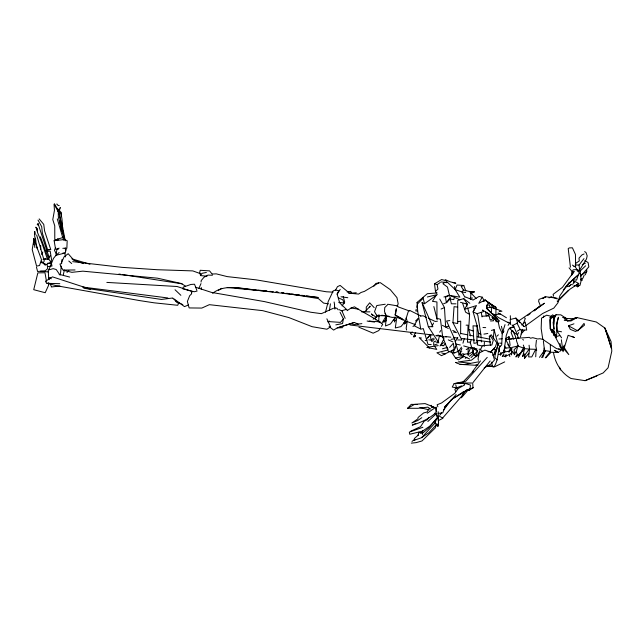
<?xml version="1.0" encoding="UTF-8"?>
<svg xmlns="http://www.w3.org/2000/svg" width="644" height="644" viewBox="0 0 644 644"><rect width="100%" height="100%" fill="white"/><g stroke="black" fill="none" stroke-linecap="round" stroke-linejoin="round"><path stroke-width="0.97" d="M524.562 354.651L524.562 358.289L528.853 353.226M553.88 316.011L552.681 314.819L550.113 317.371L550.322 328.867L551.964 332.135M561.584 337.842L557.004 330.919L557.004 322.483L558.429 317.242L556.505 325.301L557.004 330.919L556.295 337.657L553.88 331.418L553.607 319.303L556.118 314.731L560.835 314.844L567.155 319.005L562.792 317.371L566.124 318.498L573.232 318.683L576.903 317.597L596.304 321.992L604.893 328.038L611.035 341.513L611.8 351.117L608.081 367.796L603.178 372.94L585.074 380.668L571.011 378.495C561.479 373.077 555.426 363.731 553.558 352.968M457.699 307.108L457.675 323.538L452.933 322.668L454.06 306.681L457.699 307.108L457.739 300.458L463.688 298.639L469.822 303.276M334.558 304.387L334.534 307.848L336.957 308.291L338.197 309.853M460.621 334.003L460.718 321.131L457.989 321.726M59.642 213.55L59.675 209.662L58.483 209.735L60.649 220.908M505.403 355.037L505.387 356.945L506.57 355.391M495.896 314.997L495.985 307.405L485.093 299.999L478.742 303.348L482.251 297.166L479.064 296.441L473.066 300.056L465.395 296.94M436.326 411.621L436.407 407.105M478.573 336.989L478.645 333.19L476.874 325.51M191.662 292.98L191.703 291.193L191.542 293.897L189.682 295.693L187.38 301.464L189.119 307.937L201.805 308.074L209.348 304.676L262.704 310.658L288.89 317.572L312.082 326.685L326.911 329.229L330.541 326.886L326.878 318.828M477.196 326.057L476.834 342.849L473.96 343.324L473.018 325.808L477.196 326.057L473.107 311.881L475.304 307.333M508.913 339.694L508.985 336.764L506.353 338.269M551.61 329.326L551.562 331.185L551.554 329.229L554.975 332.771M33.456 244.607L33.689 238.578L34.84 247.489M378.728 321.71L378.986 314.852L378.994 316.663M553.389 334.059L553.502 331.113M460.766 351.721L460.629 355.134L463.149 353.54M467.987 354.747L468.22 348.992M468.244 355.48L468.325 353.588L470.74 347.325M505.025 324.624L502.231 333.495L501.724 344.846L498.971 348.09L499.543 351.68M484.175 346.536L484.401 342.246M57.727 240.639L57.839 238.674M417.964 435.586L418.882 432.309L422.271 433.42L428.807 428.027L436.407 418.584L435.215 422.842L437.912 426.336L438.057 423.792M535.719 356.784L536.13 349.362M470.514 335.951L468.687 329.487L469.597 314.441L467.616 307.969M48.694 282.603L48.509 285.477L45.217 292.722L33.73 289.695L37.851 272.863L44.983 272.734L46.457 281.195M48.888 279.721L49.016 277.806M516.56 339.364L516.464 340.724L518.557 346.665M385.048 313.282L386.32 315.866L385.514 325.993L390.506 323.932L395.376 317.202L392.341 317.428L386.263 316.107L384.532 311.543L384.734 307.566L387.463 304.862M430.828 334.687L430.57 337.561L431.85 341.626L434.37 338.929M201.081 282.064L201.218 280.559L203.898 277.355L208.004 275.085L212.415 275.262M553.808 324.326L554.138 320.744M455.437 346.343L455.252 348.283L452.603 353.315L454.342 352.461M444.368 407.072L452.933 398.572L470.096 388.71L470.434 385.096L465.435 383.438L464.123 384.709M493.304 338.229L494.125 329.672L491.38 330.42M470.539 299.299L471.006 291.901L469.428 291.434L476.117 298.422M60.48 273.603L61.277 266.117M61.574 263.307L61.969 259.564M536.428 340.257L535.8 345.941L536.702 350.344M494.367 366.364C498.247 360.028 497.731 352.558 499.905 345.611M529.537 349.104L528.619 356.889L531.759 356.945L535.719 349.322L529.537 349.104L529.07 345.208M385.732 320.776L386.32 315.866L381.739 315.23M395.69 313.757L396.318 308.726L395.078 314.908L403.12 320.084M525.005 354.731L524.562 358.289L524.562 354.433M66.3 249.099L65.189 252.963L56.084 255.274L56.905 249.228L59.127 248.133M503.745 353.057L506.273 335.476L508.486 329.148L513.928 326.701L510.201 327.716M477.268 344.685L477.768 341.296M422.697 430.594L422.456 434.45M329.43 310.328L330.42 303.823M553.607 335.411L554.114 332.111L550.322 328.867L549.936 319.786L554.098 315.657M523.371 323.86L525.303 318.345L524.594 317.983M34.019 239.101L32.2 249.558L36.587 266.125L39.566 265.497L41.474 259.58L33.689 238.578M437.912 426.336L438.556 422.665L438.17 411.709M563.709 347.993L564.208 345.2M543.383 340.982L544.212 348.122L543.166 353.894L544.413 350.529L539.463 357.356M572.009 336.329L574.416 337.528L568.121 335.323L563.049 351.721L561.359 339.791M438.121 341.988L439.425 335.532M394.386 321.992L395.376 317.202M63.345 274.682L64.336 270.069M524.562 348.646L529.207 349.064L526.027 353.476L522.727 356.357L524.562 348.646L523.314 345.055M45.048 265.207L50.924 262.1L51.536 259.516L50.192 251.104L46.489 251.53M470.281 343.308L471.126 339.831M476.294 355.488L477.566 350.256M418.882 432.309L418.181 435.151L414.47 438.427L413.907 440.407L421.587 437.687L435.215 422.842M416.249 309.16L415.799 310.947L417.674 311.004L420.749 329.197L423.293 328.585L427.994 344.411L431.206 344.572M416.7 307.373L417.602 303.799L422.609 298.8L422.931 297.56L424.557 303.702L437.284 294.574L427.366 296.989M325.494 312.179L328.215 301.505L333.198 290.895L335.468 290.017L338.8 290.758L337.086 294.034M520.416 337.021L522.493 329.301L521.262 332.022M404.4 324.133L408.336 311.302M543.335 317.572L543.818 315.866M435.972 295.709L432.462 301.344L436.938 301.964L436.97 318.377L440.448 319.271L442.653 336.812L448.168 351.028L451.903 352.574L455.445 357.951L458.407 359.891L463.092 356.969L463.881 354.248M554.194 318.933L553.115 322.58L553.526 324.343M554.734 317.106L555.281 315.278L554.685 317.13M462.947 343.188L464.276 338.744M500.356 355.351L500.919 353.5M443.941 296.989L449.335 295.33L454.471 297.295L453.754 299.621L450.1 299.049L446.421 302.68L443.627 303.743M471.038 357.605L477.421 351.342L474.242 348.122L472.414 353.975L469.363 356.414M551.546 332.119L552.359 329.535M558.131 301.368L559.958 295.685L569.36 282.161M578.706 273.636L576.573 280.108L572.548 279.907L566.712 285.686M494.206 353.323L495.18 350.497L495.373 353.306M59.675 209.252L60.335 207.545L59.9 208.157M542.707 357.46L545.074 351.342L544.212 348.122M48.936 269.731L53.476 258.381L56.656 254.565M455.058 347.494L455.727 345.836M512.02 330.485L511.151 332.642L513.799 339.493M511.875 353.411L511.272 354.908L511.908 347.422L517.776 346.013L523.403 347.993L520.73 352.775L517.929 355.931L516.295 351.809L517.776 346.013L514.025 349.877M383.848 322.596L384.532 320.921M434.402 423.003L436.664 424.396L435.143 428.099L421.989 440.939L416.137 442.637L411.323 443.136M450.293 297.319L446.421 302.68L445.447 297.238L449.335 295.33L459.84 297.174L455.147 289.567L457.023 285.034L463.785 285.453L465.797 290.967M584.229 275.101L582.941 278.176L580.51 279.641M512.592 351.6L514.54 354.675L515.731 351.93M198.827 288.56L200.992 283.602M375.814 317.83L376.99 315.133M55.658 247.521L54.458 250.242L56.334 254.066M585.235 274.843L586.74 271.454L586.7 269.385M50.924 262.1L48.686 259.017L50.248 255.531M61.454 262.696L64.062 256.867L68.175 253.704L72.901 259.113M397.042 306.359L398.177 303.831L396.962 297.633L390.256 289.623L380.322 282.668L375.83 283.432L373.874 286.21M445.109 343.357L444.352 345.031L442.589 345.756M460.581 354.216L458.882 355.013L460.42 351.696M431.947 326.524L433.557 323.047M461.185 350.054L461.933 348.42M41.602 254.428L42.786 251.965M43.567 262.309L44.267 260.892L36.644 235.004M444.014 338.567L440.81 344.959L443.66 345.788M572.983 284.06L574.303 281.436M575.277 285.429L577.563 286.797L578.441 285.051M477.341 355.842L482.453 345.691L491.887 345.007L493.272 340.274L490.181 335.854L489.271 336.128L490.398 345.281M509.171 351.036L510.95 347.567L506.071 348.074M520.73 352.775L516.013 356.84L517.285 354.385M415.654 332.425L413.545 336.49L415.163 335.645M522.727 356.357L524.103 353.709M428.703 417.312L427.471 419.671L424.171 421.192L420.54 426.682L410.953 431.094M463.688 298.639L467.407 304.161L464.743 309.233L476.488 305.578L473.107 311.881L477.043 313.684L483.572 311.607L482.598 310.006L499.655 321.195L486.397 308.13L488.2 302.616L485.093 299.999L482.775 301.577M466.409 389.878L469.114 390.417L473.308 387.422L471.247 388.743L469.726 388.372M503.769 350.674L505.065 348.267M369.72 307.075L370.195 306.19L364.89 311.777M335.596 290.074L337.448 286.677L340.113 285.413L349.531 293.229L358.619 294.075L361.075 292.457L364.44 291.386L378.616 282.901M541.628 357.629L545.074 351.342M518.702 332.594L517.414 334.864L518.412 338.293M428.944 408.827L427.004 412.047L423.623 412.941L418.157 417.433L417.803 418.93L411.886 422.987L417.835 420.46L421.788 417.658M518.227 357.581L524.353 347.39M455.171 341.859L457.747 337.609M381.932 323.055L386.32 315.866L389.04 316.268M337.359 293.962L340.217 289.349M380.346 328.062L378.769 330.589L373.15 333.19L358.893 327.192M439.699 332.183L440.721 330.549M381.401 326.379L382.689 324.334C374.156 317.508 363.731 312.887 354.506 306.826L351.069 308.009L347.116 310.649M576.726 270.11L579.616 270.126L586.515 258.888L587.183 255.845L585.992 252.52L584.631 251.595M418.479 318.474L415.026 323.843L414.575 326.017L420.339 328.81M572.291 274.28L574.134 271.446L562.462 287.329L553.051 294.397L553.599 296.176M559.684 351.761L561.23 349.459M206.966 276.228L200.509 275.576L202.047 273.314L206.346 272.468M342.093 305.932L344.709 302.092L343.18 296.409M461.498 347.148L458.745 351.085L454.092 353.162M502.231 333.495L503.986 331.048M508.084 325.349L509.839 322.902L508.036 322.169M471.158 293.414L474.37 291.885L471.006 291.901L463.422 290.033L461.99 291.982L464.896 297.222M439.836 415.195L441.599 412.812M443.354 410.429L451.573 399.304M472.261 371.958L480.472 360.898M405.189 323.618L407.258 320.857L406.187 328.263L406.589 330.002M563.21 290.122L566.06 286.33L577.95 275.141L572.548 279.907M508.937 352.276L510.12 350.714M579.616 270.126L579.069 265.014L583.971 258.622M502.248 356.43L504.011 354.192M490.148 360.97L472.68 382.93L473.002 387.986M545.315 357.847L550.443 351.439L550.33 344.548M516.013 356.84L517.865 354.635M37.207 224.684L38.06 223.677L48.944 256.859M405.285 321.509L400.914 326.613L395.311 327.949L396.809 317.339L405.004 320.438M427.053 338.454L430.12 334.888M427.777 337.73L429.62 335.596M490.181 335.854L491.163 334.711L496.766 342.785L495.26 347.188L490.197 352.671L494.584 347.784M343.582 318.78L340.451 322.386L328.512 321.573M442.871 417.763L463.656 393.935L464.276 391.673L461.378 397.791L467.303 391.013M456.129 394.506L445.012 407.032L442.766 412.86L438.017 413.424M449.633 347.398L453.384 343.196L454.101 349.402L451.444 351.656M487.242 357.364L465.773 381.224L454.117 383.623L452.265 387.044L457.151 388.026M521.093 333.995L524.393 330.332M430.844 409.093L427.705 407.153L417.859 408.304L407.62 408.28L411.226 404.352L417.159 404.496M436.89 336.232L438.153 334.888M436.664 424.396L428.767 432.816L421.579 437.598M462.972 382.069L473.332 371.121M545.862 357.766L551.071 352.252L558.203 352.461M504.059 352.091L505.25 350.835M557.672 301.561L568.459 290.235M505.081 356.06L506.353 354.739M420.516 433.026L422.432 431.11M458.882 355.013L459.607 354.297M556.118 314.731L553.945 316.888L553.309 324.978L554.226 328.883M433.356 338.181L431.287 340.209L428.775 339.807M440.021 345.949L443.515 342.552M435.489 291.418L437.944 289.051L437.171 284.656L434.499 283.835L435.489 291.418L436.431 293.117M415.525 321.01L418.286 318.369M66.96 272.428L68.876 270.609M577.241 270.979L580.147 271.019L585.629 265.811M403.756 322.821L405.277 321.348M496.975 336.152L498.392 334.816M558.243 300.168L570.157 289.043L578.747 283.521L574.867 281.396M378.487 315.262L375.283 318.217L375.838 319.988M412.232 331.885L410.461 333.52L412.104 334.614M427.849 421.506L436.487 413.553L437.332 418.423L429.725 426.191L422.536 431.142L409.729 434.257L409.343 432.108L422.858 427.278M56.084 255.274L59.151 252.504M412.973 326.548L415.211 324.6L406.292 321.219M569.079 286.491L570.6 285.187L566.72 286.838M521.712 325.011L525.238 322.008L526.703 330.074L520.416 329.937L516.947 322.966M417.674 311.004L417.095 302.398L427.35 293.696L437.236 292.948M412.007 441.462L413.464 440.246M580.55 275.713L586.74 271.454M478.098 354.916L471.424 360.173L458.303 361.92L470.096 363.24M521.503 352.01L523.234 350.666M527.798 315.463L530.165 313.628M534.109 310.577L540.413 305.699L538.617 301.376L538.98 299.42L545.718 296.779L557.084 298.204M534.126 310.907L536.492 309.136M538.07 307.961L544.381 303.227L519.064 320.664M446.783 282.7L444.899 282.289L442.959 283.738L447.475 287.079L449.649 296.353M525.56 325.832L542.683 313.483L553.808 308.122L558.195 302.471L557.173 300.99M437.171 284.656L440.222 282.507M577.563 286.797L579.6 285.373M413.907 440.407L415.308 439.417M427.214 413.239L435.521 407.435L436.238 412.385C429.484 418.64 420.983 422.472 412.265 425.145L415.766 423.422M578.747 283.521L576.179 285.3L573.949 285.767M415.42 335.918L413.778 337.021L415.332 336.023M575.535 263.468L579.286 260.957L579.004 258.115L581.967 254.903L584.092 253.953M469.291 353.95L473.139 351.407M475.441 349.877L476.979 348.863M452.933 398.572L462.303 392.534L470.096 388.71M218.356 290.436L221.705 288.335M465.242 358.338L466.916 357.315M463.092 356.969L464.034 356.39L455.445 357.951M434.499 283.835L441.647 279.512L445.761 280.687L455.147 289.567L461.99 291.982L465.66 292.553M466.224 349.587L469.613 347.575L463.68 345.917M573.232 318.683L576.903 317.597L570.89 321.01L564.265 320.342L566.124 318.498L565.15 317.395L567.718 321.284M517.172 331.201L520.175 329.438M484.191 367.933L490.672 364.182L494.479 360.012L492.41 352.638L484.843 350.119L479.241 352.984L478.057 358.805L478.403 360.366M407.62 408.28L414.639 404.311L425.096 403.595L433.758 407.048L432.06 407.314M508.72 354.772L511.948 352.952M492.724 355.158L494.914 353.95L498.536 343.051L494.954 355.689L494.97 357.919L497.329 359.932M464.437 385.056L458.278 388.421L454.777 393.347L441.583 402.959L437.155 404.754L437.864 406.823M549.026 297.898L551.562 296.554M438.532 420.54L442.911 418.286L439.184 416.024M435.481 341.054L433.815 341.892L433.613 345.216L437.228 344.033M512.608 325.494L517.728 322.926L515.916 318.072L510.145 319.545L510.652 324.592M420.516 316.067L423.116 315.793L426.57 317.412M449.053 351.914L441.486 355.681L436.922 352.783L447.129 350.191M450.736 351.077L454.101 349.402M373.093 319.174L375.146 318.168L375.388 316.687L371.419 313.918L372.586 315.463M504.695 361.888L494.922 366.645L487.669 365.84M582.289 264.62L585.388 263.138M333.512 308.226L321.372 313.668L310.706 312.227L264.41 301.585L211.53 292.408L195.736 287.264M462.303 392.534L468.438 389.821M441.076 309.031L444.473 307.566L439.747 299.066M461.539 385.869L456.226 388.091L454.833 389.419L455.686 391.592M188.539 304.95L184.482 306.616L174.234 299.049M585.074 380.668L596.843 375.951M212.625 293.334C225.078 283.4 241.645 288.923 255.982 289.881M463.785 285.453L461.209 286.491L463.422 290.033M568.636 320.913L576.903 317.597M581.178 280.559L582.45 280.06L581.258 278.699M358.306 324.182L354.337 322.467L337.263 327.885L333.624 330.082L329.076 326.572M327.901 321.895L329.631 321.243L328.223 321.42M507.907 355.222L504.799 356.325L502.843 356.06M568.443 325.759L577.765 330.903L584.036 323.393L584.535 325.099L579.785 328.987L575.567 331.475L570.294 329.366L568.443 325.759L573.949 323.827M354.337 322.467L337.263 327.885L342.729 327.659M58.371 249.131L55.553 249.043L54.136 240.703L56.004 240.148M345.152 318.369L341.867 310.698L346.271 309.41M425.209 340.587L427.044 340.072M559.676 335.596L556.505 336.49L556.295 337.657L555.603 334.735M442.484 348.79L447 347.535M448.377 326.202L445.616 326.927L444.473 307.566M61.727 263.565L59.956 264.016L61.075 266.994M427.825 347.237L438.218 345.611M197.128 291.032L194.255 291.748L182.993 288.923L183.234 287.144L190.801 284.471L194.52 284.197L196.798 290.178M46.271 250.339L50.723 249.445L44.613 231.059L43.752 224.402L39.163 218.896M335.83 324.866L342.568 323.546L343.349 318.885L340.056 312.203M505.878 339.791C513.638 337.987 521.415 338.172 529.223 337.351L530.584 338.237L532.749 337.681L537.7 338.994L539.833 338.72L543.641 339.573M510.523 339.155L512.399 338.792M502.867 352.365L509.106 351.157M478.734 361.807L464.099 364.568L460.074 364.351L455.533 362.419L457.071 362.741M491.589 319.496L490.076 319.778L489.11 315.938M488.08 351.833L489.859 351.503M43.309 259.041L45.845 258.582M498.657 354.498L502.038 353.894M573.893 266.592L575.623 266.302L575.454 254.428L572.403 247.787L569.248 247.924L568.209 248.6L570.439 267.18M483.926 334.107L487.814 333.471M347.116 291.965L350.763 291.378L351.479 293.173M385.241 304.234L376.772 305.554L374.542 311.72L376.756 315.504L386.32 315.866M56.946 208.728L57.638 208.624L60.689 219.854L64.472 239.946M463.495 354.377L467.311 353.814M449.794 320.551L446.598 321.002L454.519 338.841L458.568 353.113L460.299 354.715L469.621 358.998M451.058 339.324L454.519 338.841M172.769 297.995L161.37 299.436L87.125 288.464M499.213 311.551L501.909 311.221L491.38 307.099L486.397 308.13L497.611 319.223M361.872 323.634L350.078 325.003L423.865 333.93M383.494 321.115L386.448 320.776M51.279 286.983L59.964 286M47.423 266.568L51.979 266.069L51.512 263.774L47.664 263.187M494.656 308.782L491.38 307.099L491.469 313.322L494.745 314.65L500.412 314.039L506.434 317.75M54.136 240.703L64.263 239.56L67.177 240.719L66.871 248.222L62.822 248.31M482.179 316.228L488.828 315.938M50.723 249.445L47.576 249.727L42.351 233.031L41.691 226.64L38.004 220.103M43.059 259.524L48.686 259.017M437.356 321.243L435.183 321.437L428.292 318.217M490.599 321.018L493.626 320.768L492.145 317.234L498.231 321.968L499.446 327.78L502.433 333.809M470.088 298.196L472.511 298.011M348.646 293.286L356.269 292.762M576.147 269.627L573.152 269.82L571.655 272.911L571.687 275.552M498.915 339.002L502.215 338.784M493.771 349.62L496.661 349.475M500.187 352.888L503.914 352.695M212.27 274.038L216.247 273.861L227.227 276.606L256.296 279.874L326.323 291.772L333.004 292.151M550.113 317.371L553.091 317.267M574.971 285.55L579.986 285.381L580.985 281.356L580.808 275.093L575.293 266.954L572.419 265.087M59.361 211.804L60.713 211.755L61.977 219.016L62.645 228.161M456.033 383.566L454.117 383.623L458.721 383.043L471.617 383.011M458.914 383.494L465.628 383.309M63.764 270.061L75.042 269.973M361.534 311.841L369.954 311.865M62.879 253.068L64.859 253.084L65.414 256.94M575.213 264.99L579.069 265.014M442.653 336.812L446.469 336.852M455.952 303.839L451.38 303.775L450.076 298.212M466.103 325.156L468.067 325.196L467.464 342.214L470.072 342.069L473.702 353.846L474.974 355.681L476.681 356.679M422.078 302.648L428.324 326.653L432.873 326.741L422.078 302.648L424.557 303.702M457.779 339.943L461.909 340.024L452.933 322.668M59.787 283.69L46.706 283.328L45.45 281.283L52.478 276.864L90.627 289.285L83.8 288.246M434.579 413.496L436.487 413.553M431.786 407.29L435.521 407.435M482.992 327.514L485.705 327.635M371.145 321.332L369.157 321.235L380.097 321.775L378.108 321.678M495.824 321.638L498.512 321.783M106.84 282.41L177.068 286.5L190.986 291.072M460.074 364.351L477.776 365.398M487.605 365.969L492.523 366.259L494.198 366.935L492.354 366.694L491.758 362.145M57.791 205.492L59.216 205.589M40.516 262.599L42.295 262.728L47.205 264.893L47.745 268.524L45.362 270.746L37.602 271.518L36.458 267.099M440.979 281.967L444.899 282.289M476.021 364.834L477.969 365.003M469.428 291.434L474.37 291.885M227.227 287.57L267.043 291.249M269.031 291.434L273.008 291.796M275.994 292.078L277.991 292.255M40.548 271.204L48.413 271.953M374.647 322.081L367.096 321.042M257.978 290.09L261.979 290.516M263.976 290.726L266.978 291.048M269.973 291.362L272.976 291.684M275.978 292.006L277.975 292.215M510.056 350.4L511.513 350.569L510.096 350.014M233.989 287.538L318.257 297.504L306.488 295.934M338.696 302.342L344.129 303.002M425.861 334.172L432.84 335.017M435.827 335.379L442.806 336.224M445.801 336.587L450.784 337.19M453.779 337.553L457.763 338.036M461.756 338.519L474.717 340.08M476.705 340.322L490.664 342.012M499.639 343.099L501.636 343.341M82.561 287.039L167.875 297.963M281.951 292.666L283.915 292.923M286.862 293.318L288.826 293.584M291.764 293.97L293.728 294.236M296.675 294.63L299.613 295.016M301.577 295.282L304.523 295.668M479.08 349.193L480.843 349.426M340.982 296.787L347.808 297.721M558.63 348.887L561.906 349.378L563.275 350.537L556.295 348.46L542.868 339.469L542.232 335.717L541.169 328.561L541.548 318.12L546.587 315.198L553.196 316.751M544.784 350.594L550.443 351.439M72.692 261.657L122.022 267.349L157.128 269.715L192.789 270.899L200.783 273.789M328.512 303.855L323.618 303.107L318.361 298.55L285.896 293.326M118.874 274.03L120.847 274.336M122.827 274.642L182.115 283.843M351.069 308.009L358.523 309.184M281.959 292.69L283.923 293.012M471.682 348.002L476.093 348.718M387.769 304.266L397.759 305.916L398.169 306.89L409.576 311.036L409.713 310.408L420.765 315.938M470.458 347.438L474.805 348.211M458.971 350.698L461.788 351.213M421.442 338.06L419.204 337.649L429.451 347.961L436.785 349.402L434.772 346.488M517.551 337.794L519.12 338.092M557.004 330.919L561.552 331.813M395.303 320.664L393.331 320.277L395.255 320.833M453.529 332.062L456.491 332.642M460.436 333.415L467.351 334.767M469.323 335.154L473.268 335.927M477.22 336.699L490.044 339.211M452.458 282.515L455.839 283.207L450.164 281.806L445.189 279.633M467.158 390.006L469.114 390.417M477.655 344.999L481.937 345.917M455.389 343.928L460.283 344.999M426.835 347.341L429.451 347.961M429.282 409.898L419.864 407.612M487.033 304.628L489.432 305.24L489.923 307.108M59.176 274.336L69.681 277.065M460.484 302.334L467.407 304.161M47.028 283.183L55.795 285.582L139.466 300.563L154.222 302.833L177.736 305.288L178.46 303.501L172.954 298.341M56.575 204.092L57.751 204.43M570.6 284.318L572.323 284.825M71.886 258.84L89.927 264.233M441.712 352.936L445.229 354.007M435.835 341.948L438.846 342.858L428.324 326.653M559.805 346.633L562.236 347.438M468.687 329.487L473.412 331.056M73.231 260.055L83.535 263.613M552.48 297.077L557.269 298.937M497.941 313.008L500.412 314.039M338.486 297.922L342.777 299.79L344.146 303.219M492.918 306.069L495.985 307.405L488.2 302.616L492.918 306.069L485.093 299.999M448.296 328.464L442.42 325.333M448.272 339.855L452.837 341.9M175.788 301.497L182.816 304.636M558.364 352.155L554.299 350.328L558.324 352.34M454.471 297.295L459.888 299.83M440.271 335.935L443.644 337.545M452.732 330.42L455.236 331.644M339.243 309.659L341.03 310.545M478.645 333.19L480.835 334.341L481.205 338.14M480.062 340.217L481.64 341.046M395.078 314.908L402.581 318.973M469.597 314.441L465.588 312.139L462.746 303.614M523.041 325.832L524.369 326.653L515.916 318.072M185.472 286.105L181.278 283.497L157.442 278.176L82.843 271.164L71.911 272.323L63.201 270.271L61.784 268.049M508.816 322.942L498.536 317.661L494.745 314.65M512.012 325.019L513.614 326.057L517.414 334.864L513.26 332.054L509.412 328.046M584.921 260.522L588.101 262.583L588.833 266.833L580.638 276.236L580.147 271.019M492.145 317.234L495.856 320.31M473.702 353.846L476.665 356.365M68.779 261.045L71.717 263.541M522.735 339.42L523.5 340.096M49.846 277.548L51.23 278.804M347.277 310.142L339.71 302.97L337.126 294.107M175.031 289.752L180.875 295.322M374.196 307.655L369.672 302.833L366.267 307.132L366.323 310.794M481.487 350.36L482.549 351.503M41.449 261.134L44.452 264.523M563.605 348.662L568.797 354.586L563.597 346.705M569.079 267.815L572.363 271.889M434.837 413.11L437.88 416.893L438.556 422.665M212.093 274.054L209.574 270.882L200.228 270.279L199.721 272.323L200.509 275.576M517.615 319.601L519.958 322.692M507.81 344.548L510.901 349.032L512.173 352.123M504.679 346.158L505.959 348.034M60.045 275.133L56.237 269.546L53.122 268.637L48.211 270.102L48.767 279.536M550.322 328.867L554.428 335.291L561.906 349.378M341.867 310.698L342.173 311.205M54.466 203.81L58.202 210.306L58.363 217.165L62.967 234.456M57.662 210.604L54.04 204.164L54.45 210.363L52.784 219.604L54.756 225.843L54.788 239.769L55.489 239.874L62.71 237.556L57.284 218.863M505.299 338.921L510.901 349.032M482.251 297.166L484.457 301.191M473.67 307.84L474.612 309.571M476.971 313.902L477.912 315.632L480.835 334.341M509.066 354.844L509.871 356.51M512.721 330.605L515.619 336.651L515.699 338.414M446.976 347.027L448.071 349.322M50.127 283.891L51.262 286.306M37.336 230.584L35.774 227.195L36.619 227.879L37.529 232.516L41.635 242.305L47.584 259.508L47.535 258.276M406.074 318.08L406.863 319.931M40.347 236.799L48.397 258.155M417.095 302.398L417.602 303.799M559.572 367.144L560.433 369.962M466.208 303.348L467.053 306.125M37.239 248.745L34.704 236.308L34.752 231.446L35.058 234.352M573.401 280.108L574.182 282.829M455.743 384.774L456.821 388.896M494.125 329.672L498.166 345.152M433.847 306.536L437.212 319.778M486.47 305.377L487.194 308.259M501.418 326.339L502.996 332.739M454.463 286.556L455.147 289.567M559.942 343.453L560.86 347.744M474.242 348.122L474.548 349.563M61.687 222.591L65.285 240.832M59.715 221.093L61.792 231.574M62.734 236.34L63.482 240.148M509.525 339.718L508.985 336.764L509.058 339.662M481.237 312.235L482.042 316.92M334.107 301.996L334.51 304.371M431.134 405.253L431.399 406.887M60.802 221.866L61.252 224.74M65.213 247.876L65.599 250.741M509.533 340.7L510.12 345.345M35.468 238.216L35.774 241.114M481.39 340.04L481.575 341.94M514.202 350.4L514.54 354.675M201.242 287.538L201.395 289.518M334.759 307.148L334.88 309.128M37.344 228.644L37.505 231.534M61.059 212.472L61.228 216.263M510.306 315.713L510.475 319.641M40.661 245.348L40.797 249.268M57.638 208.624L57.678 211.377M38.06 223.677L38.077 225.303M544.582 297.335L542.739 298.454L545.718 296.779L544.582 297.335M489.77 314.385L486.252 315.858L485.616 312.002L489.77 314.385M607.574 335.637L604.893 328.038L611.414 348.299L607.574 335.637"/></g></svg>
